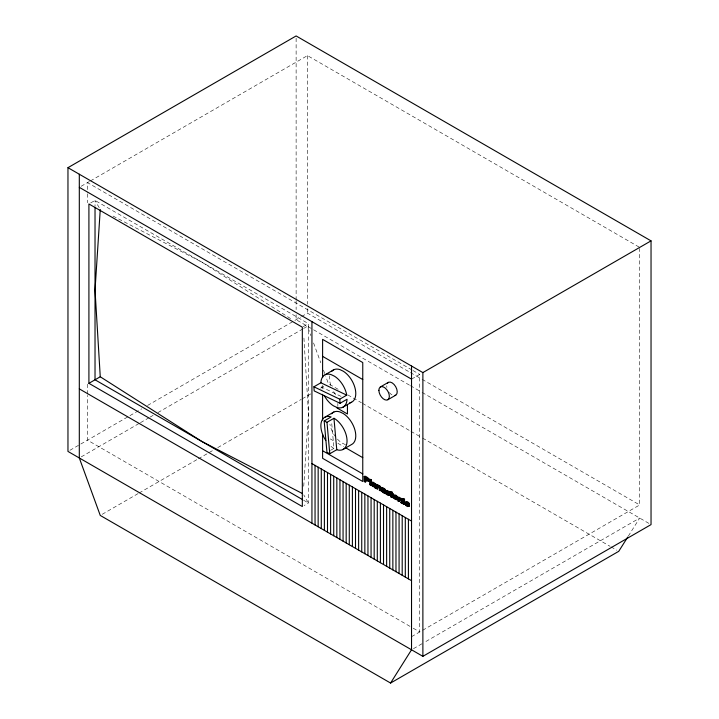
<?xml version="1.0" encoding="UTF-8"?>
<svg xmlns="http://www.w3.org/2000/svg" width="719" height="719" viewBox="0 0 719 719"><rect width="100%" height="100%" fill="white"/><g stroke="black" fill="none" stroke-linecap="round" stroke-linejoin="round"><path stroke-width="0.54" stroke-dasharray="3.6 2.7" d="M303.742 486.269L308.442 413.335L303.786 335.629M628.316 536.113L639.694 518.057L424.156 642.498M81.13 186.284L89.426 181.494M90.396 180.936L307.471 55.606L639.694 247.417M90.657 202.956L95.025 200.439L308.442 323.649L308.442 503.012L304.074 505.538M69.905 450.31L141.751 408.823M147.566 405.462L300.686 317.061M301.656 316.504L307.471 313.151L409.462 372.038M303.202 326.678L308.442 323.649M81.247 456.862L139.504 423.221M140.475 422.664L149.21 417.622M150.181 417.056L153.093 415.375M157.955 412.571L302.609 329.059M303.58 328.493L307.471 326.255L310.896 335.656M102.206 514.31L138.129 493.576M139.1 493.009L197.348 459.378M198.318 458.821L213.858 449.851M217.74 447.613L301.234 399.404M302.205 398.838L310.941 393.796M320.647 388.188L324.539 385.95M411.529 379.138L419.707 374.419L419.707 631.965L410.962 626.914M330.461 450.391L333.958 448.377L331.531 421.271M411.529 636.683L421.649 630.842M422.619 630.284L639.694 504.954L639.694 248.531M413.47 648.664L423.185 643.056M341.067 396.403L321.168 386.876A18.514 10.695 60 0 0 322.031 390.381M345.497 444.684L342.091 443.048A18.514 10.695 60 0 1 336.816 438.419M333.958 448.377L333.355 448.09A18.514 10.695 60 0 1 330.812 446.193M113.027 216.077L201.733 262.049L292.831 320.036M411.933 369.934L87.484 182.608L87.484 192.692M412.913 370.492L419.707 374.419M410.441 372.595L421.118 378.769M422.098 379.326L639.694 504.954M409.462 385.141L296.12 319.703L296.12 314.095M410.441 385.699L421.118 391.873M422.098 392.43L651.037 524.609M338.128 389.312L328.421 383.712L325.752 376.397M347.834 394.92L361.432 402.766M362.403 403.332L409.983 430.798M410.953 431.355L421.631 437.52M422.601 438.087L610 546.278M610.97 546.835L616.794 550.206M330.264 438.905L334.083 441.107M337.912 443.317L343.646 446.634M303.589 500.217L308.442 503.012L303.733 494.852M409.992 626.357L87.484 440.154L87.484 395.36M99.213 207.692L95.025 200.439L95.025 206.038M313.565 342.963L320.8 362.816M323.469 370.132L325.374 375.354M337.84 403.422L337.84 406.442M322.606 385.384L322.606 388.727M307.471 55.606L307.471 304.191M307.471 308.667L307.471 313.151M296.12 38.197L296.12 299.517M296.12 300.632L296.12 309.61M87.484 193.806L87.484 202.767M87.484 384.171L87.484 394.246M391.981 394.848A7.406 4.278 60 0 1 389.365 392.529M386.921 387.451A7.406 4.278 60 0 1 386.741 385.779M335.629 394.641A18.514 10.695 60 0 1 333.014 390.588M330.767 385.339A18.514 10.695 60 0 1 329.796 375.884M335.629 436.954A18.514 10.695 60 0 1 329.895 424.147"/><path stroke-width="1.08" d="M100.256 209.508L95.025 290.117L100.256 376.774L201.733 441.403L302.223 493.441M393.563 495.786C394.461 492.821 399.656 497.593 397.382 499.319M375.129 484.525L374.302 485.019L371.966 484.148L371.435 484.687L373.314 486.772L375.165 486.583M384.27 490.043C378.185 487.32 383.011 494.627 386.022 493.189C386.319 490.96 383.766 485.873 381.097 488.767C382.086 490.007 383.299 487.716 384.35 489.315L383.613 489.747L382.149 489.127M386.498 490.601L388.916 491.32L390.093 493.018L389.347 493.441L388.179 491.742L386.085 490.825L385.968 492.021L388.512 494.645L386.579 493.234C384.198 492.03 387.802 496.317 389.312 495.427C391.783 494.259 388.224 492.542 387.442 491.508M374.383 484.957C370.114 482.485 372.37 480.696 375.902 484.291C376.172 493.809 375.983 481.074 371.795 482.826M389.312 495.427L389.231 494.25L386.696 491.697L389.347 493.441M381.097 488.767C383.757 486.925 385.33 491.769 385.285 493.62M375.066 485.846C371.957 487.105 371.39 484.246 375.093 485.118M383.425 490.142C380.054 489.306 383.811 493.629 383.865 491.041L384.602 490.61M382.706 490.052L384.216 491.481M406.774 502.419L405.651 503.3L406.244 505.098L407.161 505.682L408.554 504.882L409.506 505.43C407.331 509.582 401.795 500.685 406.81 502.446C412.149 508.441 408.077 499.274 405.435 502.302M409.506 505.43L408.868 506.104L407.161 505.682M408.554 504.882L407.466 505.7L408.769 505.861M382.894 488.695L381.843 488.336M396.933 497.278C394.425 492.389 392.286 500.496 396.708 498.447M394.686 495.777L394.992 497.611L396.537 498.501M368.595 481.119C371.714 480.139 366.223 476.212 364.901 476.158L364.165 476.58L364.165 481.424L365.216 482.027L365.953 481.604L365.953 479.744L365.216 480.175L365.216 482.027M79.306 174.232L79.306 457.976L100.256 515.433L390.579 683.05L411.529 649.787L411.529 366.034M627.723 537.066L618.744 551.32L390.579 683.05M374.24 486.368L374.347 485.55M406.612 502.491L406.63 504.19L408.212 505.268M395.962 498.878L395.962 497.18L394.246 496.038M378.122 486.197L379.47 486.457M381.088 489.738L383.811 490.511L383.613 489.747M365.216 480.175L368.667 481.415A1.618 0.935 60 0 0 368.775 480.256L366.816 478.108M368.452 480.076L365.953 479.052L365.216 479.483L365.216 477.883C368.281 478.099 368.55 482.701 365.216 479.483M67.963 167.68L296.12 35.95L651.037 240.865L651.037 524.609L422.88 656.339L67.963 451.424L67.963 167.68L422.88 372.586L651.037 240.865M88.913 383.326L302.331 506.544L302.331 327.181L88.913 203.962L88.913 383.326L100.256 376.774M325.132 374.752L333.859 369.71M313.897 386.804L320.881 382.778A18.514 10.695 60 0 1 331.153 374.626L334.551 376.253A18.514 10.695 60 0 1 346.747 395.153L339.763 399.189L313.897 386.804L314.185 390.911L340.06 403.287L347.043 399.261A18.514 10.695 60 0 1 336.771 407.403L333.364 405.777A18.514 10.695 60 0 1 324.287 395.63M325.123 417.065L333.859 412.023M342.783 407.278L351.519 402.245M380.423 386.921L388.278 382.391M324.161 420.974L326.974 422.314L333.958 418.287L334.551 418.566A18.514 10.695 60 0 1 346.998 439.57A18.514 10.695 60 0 1 336.762 449.717L329.778 453.752L326.974 452.404L324.161 420.974L331.144 416.939A18.514 10.695 60 0 0 321.204 422.538A18.514 10.695 60 0 0 325.788 440.432M387.829 399.755L395.684 395.216M342.783 449.591L351.51 444.558A18.514 10.695 60 0 0 354.997 430.25A18.514 10.695 60 0 0 343.278 413.533L339.871 411.897A18.514 10.695 60 0 0 331.657 413.776M367.166 479.043L367.912 478.611L364.165 476.58M367.625 479.537L368.362 479.106M367.724 479.735L368.461 479.303M367.786 479.95L369.224 479.169M367.112 480.535L368.55 479.753M367.454 480.598L369.404 479.51M369.665 479.762L370.402 479.33L371.363 479.879L371.363 484.723L370.402 484.166L369.665 484.597L369.665 479.762L370.618 480.31L371.363 479.879M368.479 481.541L369.404 480.984M371.651 483.006L372.981 482.305M371.588 483.276L372.739 482.314M372.532 482.782L373.278 482.359M371.471 484.417L372.712 483.725L375.048 484.588M372.55 483.833L373.287 483.402M369.665 484.597L370.618 485.145L372.963 483.77M371.462 484.948L372.208 484.525M373.512 483.833L374.554 483.59L373.808 484.022M371.552 485.208L372.298 484.786M371.696 485.469L373.619 484.534L372.388 485.208M374.491 483.914L375.237 483.483M372.415 485.343L373.368 484.489M372.478 485.478L373.224 485.046L374.985 485.945M374.32 484.525L375.498 483.743M372.1 485.954L372.846 485.532M372.703 485.747L373.449 485.316M374.015 484.974L375.722 484.013M372.99 485.981L373.736 485.559M375.156 484.714L375.902 484.291M374.105 485.496L374.554 484.948M373.278 486.17L374.015 485.738M375.273 484.992L376.01 484.57M373.619 486.332L374.356 485.9M373.97 486.421L374.707 485.99M378.05 486.511L378.05 488.578L377.304 489.01L376.352 488.453L376.352 484.948L377.089 484.525L380.495 486.691L380.908 490.232M376.352 484.948L377.25 485.478L377.996 485.046M376.513 487.698C375.956 488.821 373.521 487.167 375.264 486.844M374.68 487.491L375.642 487.257M377.304 489.01C375.893 484.327 380.989 487.392 379.21 490.106L380.162 490.655C382.76 487.698 376.585 485.837 378.014 485.586M375.354 487.311L376.1 486.88M374.896 487.689L376.163 486.961M375.165 487.868L376.513 487.167M377.915 486.448L379.371 485.747M375.642 488.084L376.379 487.662M378.122 486.511L378.868 486.08M378.356 486.628L379.102 486.197M378.967 486.386L379.704 485.963M378.733 486.889L380.009 486.188M376.352 488.453L377.089 488.03M379.524 486.862L380.27 486.43M379.749 487.123L380.495 486.691M379.929 487.392L380.675 486.961M380.063 487.671L380.8 487.248M380.135 487.958L380.881 487.527M381.16 488.498L382.247 487.806M381.753 488.219L382.49 487.797M382.041 488.273L382.787 487.85M380.98 489.909L383.092 488.641M380.162 490.655L382.472 489.262M382.652 489.136L383.389 488.713M380.971 490.439L382.005 489.226M383.02 489.315L383.757 488.893M383.326 489.513L384.063 489.082M381.205 490.96L382.876 489.981M384 489.405L384.746 488.974M381.924 490.834L383.128 490.025M381.394 491.212L382.733 490.538M384.27 489.657L385.007 489.235M383.829 490.016L384.575 489.594M381.618 491.445L382.355 491.023M383.901 490.169L384.638 489.738M382.211 491.239L382.957 490.807M383.533 490.466L385.231 489.504M383.811 490.511L384.638 490.016M382.499 491.472L383.245 491.041M384.665 490.205L385.411 489.783M381.96 490.484L383.613 490.987L384.359 490.565M382.787 491.661L383.524 491.23M384.782 490.484L385.519 490.061M383.128 491.823L383.874 491.392M383.479 491.913L384.575 491.338M385.752 491.032L386.822 490.403M385.717 491.266L387.065 490.403M386.606 490.888L387.343 490.466M385.743 491.526L386.48 491.104M385.833 491.778L386.57 491.356M384.863 492.794L385.609 492.371M385.968 492.021L387.496 491.221M384.404 493.18L385.672 492.452M386.669 491.787L387.703 491.23M385.042 492.964L386.364 492.254L388.611 494.151L387.874 494.573M386.705 491.931L388.206 491.454L387.46 491.886M384.674 493.36L385.887 492.596M386.795 492.084L387.532 491.661M384.818 493.432L386.364 492.254M384.989 493.513L386.022 493.189M385.15 493.576L386.409 492.569M388.467 491.985L389.213 491.562M385.95 493.62L387.316 492.812M388.233 492.569L389.473 491.823M386.184 493.926L387.424 493.153M388.961 492.533L389.698 492.102M386.463 494.223L387.64 493.468M389.141 492.821L389.887 492.398M389.788 492.713L390.516 493.126L390.516 492.084L391.253 491.652L392.214 492.2L393.077 494.33L392.34 494.753L391.469 494.259C390.965 495.265 391.576 497.988 393.077 496.649L393.077 497.251C391.217 498.51 389.671 495.256 390.516 493.701L389.788 492.713L390.534 492.281M387.199 494.178L387.945 493.746M386.786 494.501L387.532 494.079M389.276 493.126L390.022 492.704M387.568 494.42L388.305 493.989M389.788 493.288L390.534 492.857M389.051 494.016L389.788 493.594M390.516 492.084L391.469 492.632L392.214 492.2M388.197 494.699L388.934 494.268M389.231 494.25L389.968 493.827M389.365 494.492L390.111 494.07M389.455 494.744L390.201 494.312M388.557 495.463L390.058 494.996M391.469 492.632L391.469 493.683L392.214 493.252M388.853 495.517L390.228 494.573M389.114 495.508L390.183 494.834M391.469 494.259L392.214 493.827L393.077 494.33M391.469 493.683L392.34 494.178L393.077 493.755M391.487 496.344L392.223 495.912L392.214 493.827M390.902 496.757L392.286 496.101L393.077 496.649M391.109 496.955L391.846 496.523L391.487 496.146M391.675 496.703L392.421 496.272M391.936 496.874L392.673 496.452M392.134 496.991L392.88 496.559M393.949 496.2L394.821 495.67M392.026 497.53L393.077 497.251M394.722 496.101L395.459 495.679M395.019 496.245L395.765 495.822M395.324 496.452L396.061 496.02M393.949 497.521L394.686 497.09M395.576 496.676L396.322 496.254M394.075 497.782L394.821 497.359M395.792 496.928L396.537 496.496M394.246 498.042L394.992 497.611M395.962 497.18L396.708 496.757M394.461 498.294L395.207 497.863M396.097 497.44L396.834 497.018M394.722 498.519L395.459 498.096M395.019 498.725L395.765 498.294M395.324 498.869L396.061 498.438M398.973 501.52L398.011 500.963L398.011 497.458L398.757 497.027L402.469 499.75L402.568 502.743L401.831 503.165L400.869 502.617C402.649 499.903 397.562 496.838 398.973 501.52L399.71 501.089L399.791 498.707L400.762 498.707M395.576 498.932L396.834 498.33M398.011 497.458L398.919 497.979L399.665 497.557M399.665 498.069C398.272 498.375 404.411 500.181 401.831 503.165M399.683 498.096L398.937 498.519L398.919 497.979M399.584 498.959L400.33 498.528M399.791 499.022L401.031 498.249M400.025 499.139L401.373 498.465M400.393 499.399L401.139 498.968M400.932 499.121L401.669 498.698M398.011 500.963L398.757 500.532L399.71 501.089M401.193 499.372L401.93 498.941M401.418 499.633L402.164 499.202M402.865 498.932L403.611 498.501L404.572 499.786L403.826 500.208L402.865 499.66L402.865 498.932L404.572 499.786M402.343 499.471L401.553 499.588M401.723 500.181L402.469 499.75M402.865 499.66L403.611 498.501M401.804 500.469L402.55 500.038M404.572 499.049L403.826 500.208M402.865 500.262L403.611 499.831L404.572 500.388L404.572 503.893L403.826 504.316L402.865 503.767L402.865 500.262L403.826 500.819L404.572 500.388M400.869 502.617L401.615 502.186L402.568 502.743M405.741 503.066L406.963 502.41M407.179 502.68L407.916 502.248M405.687 504.109L406.424 503.686M407.529 502.941L408.266 502.509M405.876 502.923L407.925 502.887L408.446 503.516M405.768 504.37L406.505 503.938M407.853 503.219L408.59 502.797M405.884 504.612L406.63 504.19M407.188 503.318L408.23 503.183M408.131 503.525L408.877 503.093M406.046 504.864L406.783 504.432M406.244 505.098L406.99 504.666M408.374 503.839L409.12 503.408M406.487 505.313L407.233 504.891M408.563 504.163L409.309 503.731M406.774 505.511L407.52 505.08M408.698 504.504L409.444 504.073M407.529 506.464L408.275 506.041M407.853 506.536L408.59 506.104M408.122 506.536L409.282 505.906M395.019 495.643C403.305 505.115 386.256 495.067 395.207 495.607M374.851 486.592L373.664 486.143M407.161 502.455L407.925 502.887M385.726 493.081L384.935 492.551M320.881 382.778L346.747 395.153M79.306 187.335L411.529 379.138M322.606 356.363L362.762 379.551M336.968 407.952L347.439 414L347.439 404.932M345.56 447.73L362.762 457.67M322.606 450.741L362.762 473.92M389.087 492.434L390.093 493.018M408.554 503.866L409.506 504.414M408.769 504.846L407.484 503.615M375.534 487.473L375.767 488.129M311.938 463.575L411.529 521.077M302.618 499.651L95.025 379.794L95.025 207.162M79.306 388.871L411.529 580.673M388.503 491.652L388.979 492.138M333.958 418.287L336.762 449.717M326.974 422.314L329.778 453.752M339.763 399.189L340.06 403.287M422.88 372.586L422.88 656.339M408.419 519.28L408.419 578.876M405.309 517.482L405.309 577.078M403.826 500.819L403.826 504.316M402.2 515.685L402.2 575.281M399.081 513.887L399.081 573.492M395.971 512.09L395.971 571.695M392.862 510.292L392.862 569.897M392.34 494.178L392.34 494.753M392.34 497.081L392.34 497.674M389.743 508.504L389.743 568.1M386.633 506.706L386.633 566.302M383.524 504.909L383.524 564.505M380.405 503.111L380.405 562.707M377.295 501.314L377.295 560.91M377.25 485.478L377.25 485.99M374.186 499.516L374.186 559.112M371.067 497.719L371.067 557.315M370.618 480.31L370.618 485.145M367.957 495.921L367.957 555.517M365.953 477.452L365.953 479.052M364.848 494.124L364.848 553.72M361.738 492.326L361.738 551.922M358.619 490.529L358.619 550.125M355.51 488.731L355.51 548.327M352.4 486.934L352.4 546.53M349.281 485.136L349.281 544.732M346.172 483.339L346.172 542.944M343.062 481.541L343.062 541.146M339.943 479.753L339.943 539.349M336.834 477.955L336.834 537.551M333.724 476.158L333.724 535.754M330.605 474.36L330.605 533.956M327.496 472.563L327.496 532.159M324.386 470.765L324.386 530.361M322.606 377.565L322.606 339.368L362.762 362.547L362.762 481.496L322.606 458.309L322.606 434.483M322.606 394.309L322.606 419.977M321.276 468.968L321.276 528.564M318.158 467.17L318.158 526.766M315.048 465.373L315.048 524.969M311.938 321.636L311.938 523.171M387.451 383.164A7.406 4.278 60 0 1 395.684 386.669A7.406 4.278 60 0 1 394.605 395.549M349.704 402.793A18.514 10.695 60 0 0 355.348 389.401A18.514 10.695 60 0 0 343.287 371.22L339.88 369.584A18.514 10.695 60 0 0 331.657 371.462M378.886 390.318A7.406 4.278 60 0 0 386.741 400.088A7.406 4.278 60 0 0 386.741 389.617A7.406 4.278 60 0 0 378.886 390.318"/></g></svg>
